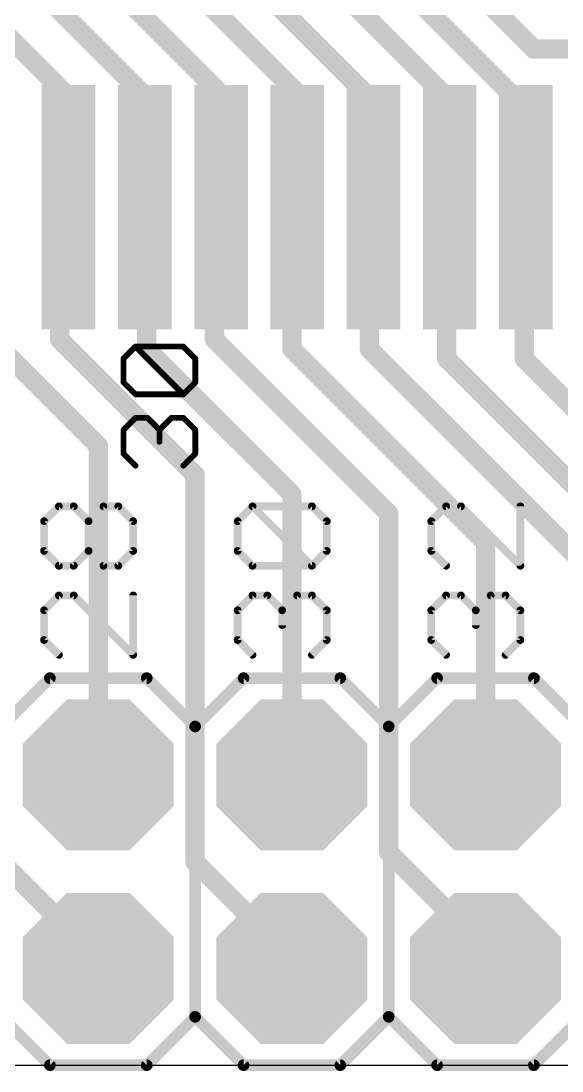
# Model space of a CAD drawing. Extents: x -28 to 28, y -5.2 to 53.3.
# Drawn here: x 7.88 to 14.97, y -5.16 to 8.62 of the extents above; entities that cross this region are included whole.
import ezdxf

# ---------------------------------------------------------------- set-up
doc = ezdxf.new("R2010")
doc.units = 0
for name, color, linetype in [('1', 12, 'CONTINUOUS'), ('17', 110, 'CONTINUOUS'), ('20', 53, 'CONTINUOUS'), ('21', 40, 'CONTINUOUS'), ('29', 253, 'CONTINUOUS'), ('51', 253, 'CONTINUOUS')]:
    doc.layers.add(name, color=color, linetype=linetype)

# ---------------------------------------------------------------- blocks, each defined once
blk = doc.blocks.new('RECT')
blk.add_solid([(-0.5, -0.5), (0.5, -0.5), (-0.5, 0.5), (0.5, 0.5)])
blk = doc.blocks.new('OCTAGONP')
at = {"const_width": 0.5}
blk.add_lwpolyline([(-0.25, -0.1036), (-0.25, 0.1036), (-0.1036, 0.25), (0.1036, 0.25), (0.25, 0.1036), (0.25, -0.1036), (0.1036, -0.25), (-0.1036, -0.25), (-0.25, -0.1036), (-0.25, 0.1036)], dxfattribs=at)

msp = doc.modelspace()

# ---------------------------------------------------------------- linework, layer by layer
at = {"layer": '1', "const_width": 0.254}
for points in [[(14.478, 7.493), (11.6, 10.371)], [(14.605, 8.255), (12.446, 10.414)], [(13.589, 7.493), (10.795, 10.287)], [(12.573, 7.493), (10.033, 10.033)], [(11.557, 7.62), (9.271, 9.906)], [(10.541, 7.62), (8.4, 9.761)], [(9.525, 7.62), (7.6, 9.545)], [(8.509, 7.62), (6.8, 9.329)], [(15.113, 8.255), (14.605, 8.255)], [(8.509, 6.35), (8.509, 7.62)], [(9.525, 6.096), (9.525, 7.62)], [(10.541, 6.604), (10.541, 7.62)], [(11.557, 6.35), (11.557, 7.62)], [(12.573, 5.715), (12.573, 7.493)], [(13.589, 6.477), (13.589, 7.493)], [(14.478, 6.477), (14.478, 7.493)], [(10.414, 6.477), (10.541, 6.604)], [(10.541, 6.604), (10.5, 6.563)], [(10.5, 6.563), (10.5, 6.18)], [(10.541, 6.604), (10.541, 5.969)], [(8.636, 6.223), (8.509, 6.35)], [(10.414, 4.445), (10.414, 6.477)], [(11.43, 6.223), (11.557, 6.35)], [(11.557, 6.35), (11.5, 6.293)], [(13.462, 6.35), (13.589, 6.477)], [(13.5, 6.312), (13.462, 6.35)], [(13.5, 6.261), (13.589, 6.35)], [(14.478, 6.477), (14.478, 6.096)], [(14.478, 6.477), (14.5, 6.455)], [(14.478, 4.191), (14.478, 6.477)], [(14.5, 6.455), (14.5, 6.18)], [(8.593, 6.18), (8.636, 6.223)], [(11.43, 6.223), (11.473, 6.18)], [(11.43, 4.318), (11.43, 6.223)], [(11.5, 6.293), (11.5, 6.18)], [(13.462, 6.223), (13.5, 6.261)], [(13.462, 4.191), (13.462, 6.223)], [(13.5, 6.18), (13.5, 6.312)], [(13.5, 6.261), (13.5, 6.18)], [(8.382, 5.969), (8.5, 6.087)], [(8.5, 6.18), (8.593, 6.18)], [(8.5, 6.087), (8.5, 6.18)], [(9.5, 6.18), (9.5, 6.121)], [(9.5, 5.944), (9.5, 6.18)], [(9.5, 6.121), (9.525, 6.096)], [(10.5, 6.18), (10.5, 5.928)], [(11.473, 6.18), (11.5, 6.18)], [(12.5, 6.18), (12.5, 5.788)], [(12.5, 5.896), (12.5, 6.18)], [(14.478, 6.096), (14.5, 6.118)], [(14.5, 6.18), (14.5, 6.118)], [(8.382, 4.445), (8.382, 5.969)], [(9.398, 5.842), (9.5, 5.944)], [(10.541, 5.969), (10.5, 5.928)], [(9.525, 5.715), (9.398, 5.842)], [(10.5, 5.928), (10.414, 5.842)], [(12.446, 5.842), (12.5, 5.896)], [(12.446, 4.318), (12.446, 5.842)], [(9.525, 4.318), (9.525, 5.715)], [(12.5, 5.788), (12.573, 5.715)], [(8.89, 3.048), (7.493, 4.445)], [(10.16, 2.667), (8.382, 4.445)], [(12.7, 2.159), (10.414, 4.445)], [(11.43, 2.413), (9.525, 4.318)], [(13.97, 1.778), (11.43, 4.318)], [(15.24, 1.524), (12.446, 4.318)], [(16.51, 1.143), (13.462, 4.191)], [(17.78, 0.889), (14.478, 4.191)], [(8.89, -1.27), (8.89, 3.048)], [(10.16, -2.413), (10.16, 2.667)], [(11.43, -1.27), (11.43, 2.413)], [(12.7, -2.286), (12.7, 2.159)], [(13.97, -1.27), (13.97, 1.778)], [(13.97, -3.556), (12.7, -2.286)], [(8.89, -3.683), (7.62, -2.413)], [(11.43, -3.683), (10.16, -2.413)], [(13.97, -3.81), (13.97, -3.556)], [(8.89, -3.81), (8.89, -3.683)], [(11.43, -3.81), (11.43, -3.683)]]:
    msp.add_lwpolyline(points, dxfattribs=at)
at = {"layer": '1', "const_width": 0.127}
for points in [[(14.605, 8.3185, 1), (14.605, 8.1915)], [(14.5601, 8.2101, 1), (14.6499, 8.2999)], [(8.5725, 7.62, 1), (8.4455, 7.62)], [(8.4641, 7.5751, 1), (8.5539, 7.6649)], [(9.5885, 7.62, 1), (9.4615, 7.62)], [(9.4801, 7.5751, 1), (9.5699, 7.6649)], [(10.6045, 7.62, 1), (10.4775, 7.62)], [(10.4961, 7.5751, 1), (10.5859, 7.6649)], [(11.6205, 7.62, 1), (11.4935, 7.62)], [(11.5121, 7.5751, 1), (11.6019, 7.6649)], [(12.6365, 7.493, 1), (12.5095, 7.493)], [(12.5281, 7.4481, 1), (12.6179, 7.5379)], [(13.6525, 7.493, 1), (13.5255, 7.493)], [(13.5441, 7.4481, 1), (13.6339, 7.5379)], [(14.5415, 7.493, 1), (14.4145, 7.493)], [(14.4331, 7.4481, 1), (14.5229, 7.5379)], [(10.5635, 6.563, 1), (10.4365, 6.563)], [(10.4551, 6.6079, 1), (10.5449, 6.5181)], [(10.6045, 6.604, 1), (10.4775, 6.604)], [(10.4775, 6.604, 1), (10.6045, 6.604)], [(10.5859, 6.5591, 1), (10.4961, 6.6489)], [(10.5859, 6.5591, 1), (10.4961, 6.6489)], [(8.5539, 6.3949, 1), (8.4641, 6.3051)], [(10.4775, 6.477, 1), (10.3505, 6.477)], [(10.3691, 6.5219, 1), (10.4589, 6.4321)], [(11.6019, 6.3051, 1), (11.5121, 6.3949)], [(11.6019, 6.3051, 1), (11.5121, 6.3949)], [(13.5069, 6.3949, 1), (13.4171, 6.3051)], [(13.5255, 6.477, 1), (13.6525, 6.477)], [(13.6339, 6.4321, 1), (13.5441, 6.5219)], [(13.6339, 6.3051, 1), (13.5441, 6.3949)], [(14.5415, 6.477, 1), (14.4145, 6.477)], [(14.5229, 6.5219, 1), (14.4331, 6.4321)], [(14.5415, 6.477, 1), (14.4145, 6.477)], [(14.4145, 6.477, 1), (14.5415, 6.477)], [(14.5635, 6.455, 1), (14.4365, 6.455)], [(14.4551, 6.4101, 1), (14.5449, 6.4999)], [(8.4455, 6.35, 1), (8.5725, 6.35)], [(8.6809, 6.1781, 1), (8.5911, 6.2679)], [(11.4749, 6.2679, 1), (11.3851, 6.1781)], [(11.4935, 6.223, 1), (11.3665, 6.223)], [(11.5635, 6.293, 1), (11.4365, 6.293)], [(11.4551, 6.3379, 1), (11.5449, 6.2481)], [(11.4935, 6.35, 1), (11.6205, 6.35)], [(13.4171, 6.3949, 1), (13.5069, 6.3051)], [(13.5255, 6.223, 1), (13.3985, 6.223)], [(13.5635, 6.312, 1), (13.4365, 6.312)], [(13.5635, 6.261, 1), (13.4365, 6.261)], [(13.4551, 6.3059, 1), (13.5449, 6.2161)], [(13.4551, 6.2671, 1), (13.5449, 6.3569)], [(13.5449, 6.2161, 1), (13.4551, 6.3059)], [(8.5, 6.2435, 1), (8.5, 6.1165)], [(8.5635, 6.18, 1), (8.4365, 6.18)], [(8.5449, 6.0421, 1), (8.4551, 6.1319)], [(8.5481, 6.2249, 1), (8.6379, 6.1351)], [(8.5911, 6.1781, 1), (8.6809, 6.2679)], [(8.593, 6.1165, 1), (8.593, 6.2435)], [(9.5635, 6.18, 1), (9.4365, 6.18)], [(9.5635, 6.18, 1), (9.4365, 6.18)], [(9.5449, 6.1659, 1), (9.4551, 6.0761)], [(9.4801, 6.0511, 1), (9.5699, 6.1409)], [(10.5635, 6.18, 1), (10.4365, 6.18)], [(10.4365, 6.18, 1), (10.5635, 6.18)], [(11.3851, 6.2679, 1), (11.4749, 6.1781)], [(11.473, 6.2435, 1), (11.473, 6.1165)], [(11.4281, 6.1351, 1), (11.5179, 6.2249)], [(11.4365, 6.18, 1), (11.5635, 6.18)], [(11.5, 6.1165, 1), (11.5, 6.2435)], [(12.5635, 6.18, 1), (12.4365, 6.18)], [(12.5635, 6.18, 1), (12.4365, 6.18)], [(13.4171, 6.2679, 1), (13.5069, 6.1781)], [(13.4365, 6.18, 1), (13.5635, 6.18)], [(13.4365, 6.18, 1), (13.5635, 6.18)], [(14.4331, 6.1409, 1), (14.5229, 6.0511)], [(14.5635, 6.18, 1), (14.4365, 6.18)], [(14.4365, 6.18, 1), (14.5635, 6.18)], [(14.5449, 6.0731, 1), (14.4551, 6.1629)], [(8.4455, 5.969, 1), (8.3185, 5.969)], [(8.3371, 6.0139, 1), (8.4269, 5.9241)], [(8.4365, 6.087, 1), (8.5635, 6.087)], [(9.4365, 6.121, 1), (9.5635, 6.121)], [(9.5449, 5.8991, 1), (9.4551, 5.9889)], [(9.4615, 6.096, 1), (9.5885, 6.096)], [(10.5859, 5.9241, 1), (10.4961, 6.0139)], [(14.4145, 6.096, 1), (14.5415, 6.096)], [(14.4365, 6.118, 1), (14.5635, 6.118)], [(9.4429, 5.8869, 1), (9.3531, 5.7971)], [(9.3531, 5.8869, 1), (9.4429, 5.7971)], [(9.4365, 5.944, 1), (9.5635, 5.944)], [(10.3691, 5.8869, 1), (10.4589, 5.7971)], [(10.4551, 5.9729, 1), (10.5449, 5.8831)], [(10.4365, 5.928, 1), (10.5635, 5.928)], [(10.5449, 5.8831, 1), (10.4551, 5.9729)], [(10.4775, 5.969, 1), (10.6045, 5.969)], [(12.5095, 5.842, 1), (12.3825, 5.842)], [(12.4011, 5.8869, 1), (12.4909, 5.7971)], [(12.4365, 5.896, 1), (12.5635, 5.896)], [(12.5449, 5.8511, 1), (12.4551, 5.9409)], [(9.5885, 5.715, 1), (9.4615, 5.715)], [(9.4801, 5.6701, 1), (9.5699, 5.7599)], [(12.5449, 5.8329, 1), (12.4551, 5.7431)], [(12.4365, 5.788, 1), (12.5635, 5.788)], [(12.5281, 5.6701, 1), (12.6179, 5.7599)], [(12.5095, 5.715, 1), (12.6365, 5.715)], [(8.4269, 4.4899, 1), (8.3371, 4.4001)], [(10.4589, 4.4899, 1), (10.3691, 4.4001)], [(8.3185, 4.445, 1), (8.4455, 4.445)], [(9.5699, 4.3629, 1), (9.4801, 4.2731)], [(10.3505, 4.445, 1), (10.4775, 4.445)], [(11.4749, 4.3629, 1), (11.3851, 4.2731)], [(12.4909, 4.3629, 1), (12.4011, 4.2731)], [(9.4615, 4.318, 1), (9.5885, 4.318)], [(11.3665, 4.318, 1), (11.4935, 4.318)], [(12.3825, 4.318, 1), (12.5095, 4.318)], [(13.5069, 4.2359, 1), (13.4171, 4.1461)], [(14.5229, 4.2359, 1), (14.4331, 4.1461)], [(13.3985, 4.191, 1), (13.5255, 4.191)], [(14.4145, 4.191, 1), (14.5415, 4.191)], [(8.9535, 3.048, 1), (8.8265, 3.048)], [(8.8451, 3.0031, 1), (8.9349, 3.0929)], [(10.2235, 2.667, 1), (10.0965, 2.667)], [(10.1151, 2.6221, 1), (10.2049, 2.7119)], [(11.4935, 2.413, 1), (11.3665, 2.413)], [(11.3851, 2.3681, 1), (11.4749, 2.4579)], [(12.7635, 2.159, 1), (12.6365, 2.159)], [(12.6551, 2.1141, 1), (12.7449, 2.2039)], [(14.0335, 1.778, 1), (13.9065, 1.778)], [(13.9251, 1.7331, 1), (14.0149, 1.8229)], [(8.8265, -1.27, 1), (8.9535, -1.27)], [(11.3665, -1.27, 1), (11.4935, -1.27)], [(13.9065, -1.27, 1), (14.0335, -1.27)], [(12.7449, -2.2411, 1), (12.6551, -2.3309)], [(10.2049, -2.3681, 1), (10.1151, -2.4579)], [(12.6365, -2.286, 1), (12.7635, -2.286)], [(10.0965, -2.413, 1), (10.2235, -2.413)], [(14.0335, -3.556, 1), (13.9065, -3.556)], [(8.9535, -3.683, 1), (8.8265, -3.683)], [(8.8451, -3.7279, 1), (8.9349, -3.6381)], [(11.4935, -3.683, 1), (11.3665, -3.683)], [(11.3851, -3.7279, 1), (11.4749, -3.6381)], [(13.9251, -3.6009, 1), (14.0149, -3.5111)], [(8.8265, -3.81, 1), (8.9535, -3.81)], [(11.3665, -3.81, 1), (11.4935, -3.81)], [(13.9065, -3.81, 1), (14.0335, -3.81)]]:
    msp.add_lwpolyline(points, format="xyb", dxfattribs=at)
at = {"layer": '20'}
msp.add_line((-25.4, -5.08), (25.4, -5.08), dxfattribs=at)
at = {"layer": '21'}
for points, const_width in [([(9.2213, 4.1939), (9.3781, 4.3507)], 0.0762), ([(9.3781, 4.3507), (10.0051, 4.3507)], 0.0762), ([(10.0051, 3.7236), (9.3781, 4.3507)], 0.0762), ([(10.0051, 4.3507), (10.1619, 4.1939)], 0.0762), ([(9.2213, 3.8804), (9.2213, 4.1939)], 0.0762), ([(10.1619, 4.1939), (10.1619, 3.8804)], 0.0762), ([(9.3781, 3.7236), (9.2213, 3.8804)], 0.0762), ([(10.1619, 3.8804), (10.0051, 3.7236)], 0.0762), ([(10.0051, 3.7236), (9.3781, 3.7236)], 0.0762), ([(9.2213, 3.2584), (9.3781, 3.4152)], 0.0762), ([(9.3781, 3.4152), (9.5348, 3.4152)], 0.0762), ([(9.5348, 3.4152), (9.6916, 3.2584)], 0.0762), ([(9.6916, 3.2584), (9.8484, 3.4152)], 0.0762), ([(9.8484, 3.4152), (10.0051, 3.4152)], 0.0762), ([(10.0051, 3.4152), (10.1619, 3.2584)], 0.0762), ([(9.2213, 2.9449), (9.2213, 3.2584)], 0.0762), ([(9.6916, 3.2584), (9.6916, 3.1016)], 0.0762), ([(10.1619, 3.2584), (10.1619, 2.9449)], 0.0762), ([(9.3781, 2.7881), (9.2213, 2.9449)], 0.0762), ([(10.1619, 2.9449), (10.0051, 2.7881)], 0.0762), ([(8.1778, 2.0589), (8.3727, 2.2538)], 0.1016), ([(8.3727, 2.2538), (8.5676, 2.2538)], 0.1016), ([(8.5676, 2.2538), (8.7625, 2.0589)], 0.1016), ([(8.7625, 2.0589), (8.9574, 2.2538)], 0.1016), ([(8.9574, 2.2538), (9.1523, 2.2538)], 0.1016), ([(9.1523, 2.2538), (9.3472, 2.0589)], 0.1016), ([(10.7178, 2.0589), (10.9127, 2.2538)], 0.1016), ([(10.9127, 2.2538), (11.6923, 2.2538)], 0.1016), ([(11.6923, 1.4742), (10.9127, 2.2538)], 0.1016), ([(11.6923, 2.2538), (11.8872, 2.0589)], 0.1016), ([(13.4527, 2.2538), (13.2578, 2.0589)], 0.1016), ([(13.6476, 2.2538), (13.4527, 2.2538)], 0.1016), ([(14.4272, 1.4742), (13.6476, 2.2538)], 0.1016), ([(14.4272, 2.2538), (14.4272, 1.4742)], 0.1016), ([(8.1778, 1.6691), (8.1778, 2.0589)], 0.1016), ([(8.7625, 1.6691), (8.7625, 2.0589)], 0.1016), ([(9.3472, 2.0589), (9.3472, 1.6691)], 0.1016), ([(10.7178, 1.6691), (10.7178, 2.0589)], 0.1016), ([(11.8872, 2.0589), (11.8872, 1.6691)], 0.1016), ([(13.2578, 2.0589), (13.2578, 1.6691)], 0.1016), ([(8.3727, 1.4742), (8.1778, 1.6691)], 0.1016), ([(8.7625, 1.6691), (8.5676, 1.4742)], 0.1016), ([(8.9574, 1.4742), (8.7625, 1.6691)], 0.1016), ([(9.3472, 1.6691), (9.1523, 1.4742)], 0.1016), ([(10.9127, 1.4742), (10.7178, 1.6691)], 0.1016), ([(11.8872, 1.6691), (11.6923, 1.4742)], 0.1016), ([(13.2578, 1.6691), (13.4527, 1.4742)], 0.1016), ([(8.5676, 1.4742), (8.3727, 1.4742)], 0.1016), ([(9.1523, 1.4742), (8.9574, 1.4742)], 0.1016), ([(11.6923, 1.4742), (10.9127, 1.4742)], 0.1016), ([(8.3727, 1.0844), (8.1778, 0.8895)], 0.1016), ([(8.5676, 1.0844), (8.3727, 1.0844)], 0.1016), ([(9.3472, 0.3048), (8.5676, 1.0844)], 0.1016), ([(9.3472, 1.0844), (9.3472, 0.3048)], 0.1016), ([(10.7178, 0.8895), (10.9127, 1.0844)], 0.1016), ([(10.9127, 1.0844), (11.1076, 1.0844)], 0.1016), ([(11.1076, 1.0844), (11.3025, 0.8895)], 0.1016), ([(11.3025, 0.8895), (11.4974, 1.0844)], 0.1016), ([(11.4974, 1.0844), (11.6923, 1.0844)], 0.1016), ([(11.6923, 1.0844), (11.8872, 0.8895)], 0.1016), ([(13.2578, 0.8895), (13.4527, 1.0844)], 0.1016), ([(13.4527, 1.0844), (13.6476, 1.0844)], 0.1016), ([(13.6476, 1.0844), (13.8425, 0.8895)], 0.1016), ([(13.8425, 0.8895), (14.0374, 1.0844)], 0.1016), ([(14.0374, 1.0844), (14.2323, 1.0844)], 0.1016), ([(14.2323, 1.0844), (14.4272, 0.8895)], 0.1016), ([(8.1778, 0.8895), (8.1778, 0.4997)], 0.1016), ([(10.7178, 0.4997), (10.7178, 0.8895)], 0.1016), ([(11.3025, 0.8895), (11.3025, 0.6946)], 0.1016), ([(11.8872, 0.8895), (11.8872, 0.4997)], 0.1016), ([(13.2578, 0.4997), (13.2578, 0.8895)], 0.1016), ([(13.8425, 0.8895), (13.8425, 0.6946)], 0.1016), ([(14.4272, 0.8895), (14.4272, 0.4997)], 0.1016), ([(8.1778, 0.4997), (8.3727, 0.3048)], 0.1016), ([(10.9127, 0.3048), (10.7178, 0.4997)], 0.1016), ([(11.8872, 0.4997), (11.6923, 0.3048)], 0.1016), ([(13.4527, 0.3048), (13.2578, 0.4997)], 0.1016), ([(14.4272, 0.4997), (14.2323, 0.3048)], 0.1016), ([(7.62, -0.635), (8.255, 0)], 0.1524), ([(9.525, 0), (8.255, 0)], 0.1524), ([(9.525, 0), (10.16, -0.635)], 0.1524), ([(10.16, -0.635), (10.795, 0)], 0.1524), ([(12.065, 0), (10.795, 0)], 0.1524), ([(12.065, 0), (12.7, -0.635)], 0.1524), ([(12.7, -0.635), (13.335, 0)], 0.1524), ([(14.605, 0), (13.335, 0)], 0.1524), ([(14.605, 0), (15.24, -0.635)], 0.1524), ([(10.16, -0.635), (10.16, -4.445)], 0.1524), ([(12.7, -0.635), (12.7, -4.445)], 0.1524), ([(7.62, -4.445), (8.255, -5.08)], 0.1524), ([(10.16, -4.445), (9.525, -5.08)], 0.1524), ([(10.795, -5.08), (10.16, -4.445)], 0.1524), ([(12.7, -4.445), (12.065, -5.08)], 0.1524), ([(13.335, -5.08), (12.7, -4.445)], 0.1524), ([(15.24, -4.445), (14.605, -5.08)], 0.1524), ([(9.525, -5.08), (8.255, -5.08)], 0.1524), ([(10.795, -5.08), (12.065, -5.08)], 0.1524), ([(13.335, -5.08), (14.605, -5.08)], 0.1524)]:
    msp.add_lwpolyline(points, dxfattribs=dict(at, const_width=const_width))
for points, const_width in [([(9.3915, 4.3642, 1), (9.3646, 4.3372)], 0.0381), ([(9.3781, 4.3697, 1), (9.3781, 4.3316)], 0.0381), ([(9.3915, 4.3372, 1), (9.3646, 4.3642)], 0.0381), ([(10.0186, 4.3642, 1), (9.9917, 4.3372)], 0.0381), ([(10.0051, 4.3316, 1), (10.0051, 4.3697)], 0.0381), ([(9.2403, 4.1939, 1), (9.2022, 4.1939)], 0.0381), ([(9.2078, 4.2074, 1), (9.2348, 4.1804)], 0.0381), ([(10.181, 4.1939, 1), (10.1429, 4.1939)], 0.0381), ([(10.1484, 4.1804, 1), (10.1754, 4.2074)], 0.0381), ([(9.2022, 3.8804, 1), (9.2403, 3.8804)], 0.0381), ([(9.2348, 3.8939, 1), (9.2078, 3.8669)], 0.0381), ([(10.1429, 3.8804, 1), (10.181, 3.8804)], 0.0381), ([(10.1754, 3.8669, 1), (10.1484, 3.8939)], 0.0381), ([(9.3781, 3.7427, 1), (9.3781, 3.7046)], 0.0381), ([(9.3646, 3.7101, 1), (9.3915, 3.7371)], 0.0381), ([(9.9917, 3.7371, 1), (10.0186, 3.7101)], 0.0381), ([(9.9917, 3.7101, 1), (10.0186, 3.7371)], 0.0381), ([(10.0051, 3.7046, 1), (10.0051, 3.7427)], 0.0381), ([(9.3781, 3.4342, 1), (9.3781, 3.3961)], 0.0381), ([(9.3915, 3.4017, 1), (9.3646, 3.4286)], 0.0381), ([(9.5483, 3.4286, 1), (9.5214, 3.4017)], 0.0381), ([(9.5348, 3.3961, 1), (9.5348, 3.4342)], 0.0381), ([(9.8484, 3.4342, 1), (9.8484, 3.3961)], 0.0381), ([(9.8618, 3.4017, 1), (9.8349, 3.4286)], 0.0381), ([(10.0186, 3.4286, 1), (9.9917, 3.4017)], 0.0381), ([(10.0051, 3.3961, 1), (10.0051, 3.4342)], 0.0381), ([(9.2403, 3.2584, 1), (9.2022, 3.2584)], 0.0381), ([(9.2078, 3.2719, 1), (9.2348, 3.2449)], 0.0381), ([(9.7107, 3.2584, 1), (9.6726, 3.2584)], 0.0381), ([(9.6781, 3.2719, 1), (9.7051, 3.2449)], 0.0381), ([(9.6781, 3.2449, 1), (9.7051, 3.2719)], 0.0381), ([(10.181, 3.2584, 1), (10.1429, 3.2584)], 0.0381), ([(10.1484, 3.2449, 1), (10.1754, 3.2719)], 0.0381), ([(9.6726, 3.1016, 1), (9.7107, 3.1016)], 0.0381), ([(9.2022, 2.9449, 1), (9.2403, 2.9449)], 0.0381), ([(9.2348, 2.9583, 1), (9.2078, 2.9314)], 0.0381), ([(10.1429, 2.9449, 1), (10.181, 2.9449)], 0.0381), ([(10.1754, 2.9314, 1), (10.1484, 2.9583)], 0.0381), ([(9.3646, 2.7746, 1), (9.3915, 2.8016)], 0.0381), ([(9.9917, 2.8016, 1), (10.0186, 2.7746)], 0.0381), ([(8.3727, 2.2792, 1), (8.3727, 2.2284)], 0.0508), ([(8.3907, 2.2358, 1), (8.3547, 2.2718)], 0.0508), ([(8.5856, 2.2718, 1), (8.5496, 2.2358)], 0.0508), ([(8.5676, 2.2284, 1), (8.5676, 2.2792)], 0.0508), ([(8.9574, 2.2792, 1), (8.9574, 2.2284)], 0.0508), ([(8.9754, 2.2358, 1), (8.9394, 2.2718)], 0.0508), ([(9.1703, 2.2718, 1), (9.1343, 2.2358)], 0.0508), ([(9.1523, 2.2284, 1), (9.1523, 2.2792)], 0.0508), ([(10.9307, 2.2718, 1), (10.8947, 2.2358)], 0.0508), ([(10.9127, 2.2792, 1), (10.9127, 2.2284)], 0.0508), ([(10.9307, 2.2358, 1), (10.8947, 2.2718)], 0.0508), ([(11.7103, 2.2718, 1), (11.6743, 2.2358)], 0.0508), ([(11.6923, 2.2284, 1), (11.6923, 2.2792)], 0.0508), ([(13.4527, 2.2792, 1), (13.4527, 2.2284)], 0.0508), ([(13.4707, 2.2358, 1), (13.4347, 2.2718)], 0.0508), ([(13.6656, 2.2718, 1), (13.6296, 2.2358)], 0.0508), ([(13.6476, 2.2284, 1), (13.6476, 2.2792)], 0.0508), ([(14.4526, 2.2538, 1), (14.4018, 2.2538)], 0.0508), ([(8.1598, 2.0769, 1), (8.1958, 2.0409)], 0.0508), ([(8.2032, 2.0589, 1), (8.1524, 2.0589)], 0.0508), ([(8.7445, 2.0769, 1), (8.7805, 2.0409)], 0.0508), ([(8.7879, 2.0589, 1), (8.7371, 2.0589)], 0.0508), ([(8.7445, 2.0409, 1), (8.7805, 2.0769)], 0.0508), ([(9.3726, 2.0589, 1), (9.3218, 2.0589)], 0.0508), ([(9.3292, 2.0409, 1), (9.3652, 2.0769)], 0.0508), ([(10.6998, 2.0769, 1), (10.7358, 2.0409)], 0.0508), ([(10.7432, 2.0589, 1), (10.6924, 2.0589)], 0.0508), ([(11.9126, 2.0589, 1), (11.8618, 2.0589)], 0.0508), ([(11.8692, 2.0409, 1), (11.9052, 2.0769)], 0.0508), ([(13.2398, 2.0769, 1), (13.2758, 2.0409)], 0.0508), ([(13.2832, 2.0589, 1), (13.2324, 2.0589)], 0.0508), ([(8.1958, 1.6871, 1), (8.1598, 1.6511)], 0.0508), ([(8.1524, 1.6691, 1), (8.2032, 1.6691)], 0.0508), ([(8.7805, 1.6871, 1), (8.7445, 1.6511)], 0.0508), ([(8.7371, 1.6691, 1), (8.7879, 1.6691)], 0.0508), ([(8.7805, 1.6511, 1), (8.7445, 1.6871)], 0.0508), ([(9.3218, 1.6691, 1), (9.3726, 1.6691)], 0.0508), ([(9.3652, 1.6511, 1), (9.3292, 1.6871)], 0.0508), ([(10.7358, 1.6871, 1), (10.6998, 1.6511)], 0.0508), ([(10.6924, 1.6691, 1), (10.7432, 1.6691)], 0.0508), ([(11.8618, 1.6691, 1), (11.9126, 1.6691)], 0.0508), ([(11.9052, 1.6511, 1), (11.8692, 1.6871)], 0.0508), ([(13.2758, 1.6871, 1), (13.2398, 1.6511)], 0.0508), ([(13.2324, 1.6691, 1), (13.2832, 1.6691)], 0.0508), ([(8.3727, 1.4996, 1), (8.3727, 1.4488)], 0.0508), ([(8.3547, 1.4562, 1), (8.3907, 1.4922)], 0.0508), ([(8.5496, 1.4922, 1), (8.5856, 1.4562)], 0.0508), ([(8.5676, 1.4488, 1), (8.5676, 1.4996)], 0.0508), ([(8.9574, 1.4996, 1), (8.9574, 1.4488)], 0.0508), ([(8.9394, 1.4562, 1), (8.9754, 1.4922)], 0.0508), ([(9.1343, 1.4922, 1), (9.1703, 1.4562)], 0.0508), ([(9.1523, 1.4488, 1), (9.1523, 1.4996)], 0.0508), ([(10.9127, 1.4996, 1), (10.9127, 1.4488)], 0.0508), ([(10.8947, 1.4562, 1), (10.9307, 1.4922)], 0.0508), ([(11.6743, 1.4922, 1), (11.7103, 1.4562)], 0.0508), ([(11.6743, 1.4562, 1), (11.7103, 1.4922)], 0.0508), ([(11.6923, 1.4488, 1), (11.6923, 1.4996)], 0.0508), ([(13.4347, 1.4562, 1), (13.4707, 1.4922)], 0.0508), ([(14.4092, 1.4562, 1), (14.4452, 1.4922)], 0.0508), ([(14.4018, 1.4742, 1), (14.4526, 1.4742)], 0.0508), ([(8.3727, 1.1098, 1), (8.3727, 1.059)], 0.0508), ([(8.3907, 1.0664, 1), (8.3547, 1.1024)], 0.0508), ([(8.5856, 1.1024, 1), (8.5496, 1.0664)], 0.0508), ([(8.5676, 1.059, 1), (8.5676, 1.1098)], 0.0508), ([(9.3726, 1.0844, 1), (9.3218, 1.0844)], 0.0508), ([(10.9127, 1.1098, 1), (10.9127, 1.059)], 0.0508), ([(10.9307, 1.0664, 1), (10.8947, 1.1024)], 0.0508), ([(11.1256, 1.1024, 1), (11.0896, 1.0664)], 0.0508), ([(11.1076, 1.059, 1), (11.1076, 1.1098)], 0.0508), ([(11.4974, 1.1098, 1), (11.4974, 1.059)], 0.0508), ([(11.5154, 1.0664, 1), (11.4794, 1.1024)], 0.0508), ([(11.7103, 1.1024, 1), (11.6743, 1.0664)], 0.0508), ([(11.6923, 1.059, 1), (11.6923, 1.1098)], 0.0508), ([(13.4527, 1.1098, 1), (13.4527, 1.059)], 0.0508), ([(13.4707, 1.0664, 1), (13.4347, 1.1024)], 0.0508), ([(13.6656, 1.1024, 1), (13.6296, 1.0664)], 0.0508), ([(13.6476, 1.059, 1), (13.6476, 1.1098)], 0.0508), ([(14.0374, 1.1098, 1), (14.0374, 1.059)], 0.0508), ([(14.0554, 1.0664, 1), (14.0194, 1.1024)], 0.0508), ([(14.2503, 1.1024, 1), (14.2143, 1.0664)], 0.0508), ([(14.2323, 1.059, 1), (14.2323, 1.1098)], 0.0508), ([(8.1598, 0.9075, 1), (8.1958, 0.8715)], 0.0508), ([(8.2032, 0.8895, 1), (8.1524, 0.8895)], 0.0508), ([(10.6998, 0.9075, 1), (10.7358, 0.8715)], 0.0508), ([(10.7432, 0.8895, 1), (10.6924, 0.8895)], 0.0508), ([(11.2845, 0.9075, 1), (11.3205, 0.8715)], 0.0508), ([(11.3279, 0.8895, 1), (11.2771, 0.8895)], 0.0508), ([(11.2845, 0.8715, 1), (11.3205, 0.9075)], 0.0508), ([(11.9126, 0.8895, 1), (11.8618, 0.8895)], 0.0508), ([(11.8692, 0.8715, 1), (11.9052, 0.9075)], 0.0508), ([(13.2398, 0.9075, 1), (13.2758, 0.8715)], 0.0508), ([(13.2832, 0.8895, 1), (13.2324, 0.8895)], 0.0508), ([(13.8245, 0.9075, 1), (13.8605, 0.8715)], 0.0508), ([(13.8679, 0.8895, 1), (13.8171, 0.8895)], 0.0508), ([(13.8245, 0.8715, 1), (13.8605, 0.9075)], 0.0508), ([(14.4526, 0.8895, 1), (14.4018, 0.8895)], 0.0508), ([(14.4092, 0.8715, 1), (14.4452, 0.9075)], 0.0508), ([(11.2771, 0.6946, 1), (11.3279, 0.6946)], 0.0508), ([(13.8171, 0.6946, 1), (13.8679, 0.6946)], 0.0508), ([(8.1958, 0.5177, 1), (8.1598, 0.4817)], 0.0508), ([(8.1524, 0.4997, 1), (8.2032, 0.4997)], 0.0508), ([(10.7358, 0.5177, 1), (10.6998, 0.4817)], 0.0508), ([(10.6924, 0.4997, 1), (10.7432, 0.4997)], 0.0508), ([(11.8618, 0.4997, 1), (11.9126, 0.4997)], 0.0508), ([(11.9052, 0.4817, 1), (11.8692, 0.5177)], 0.0508), ([(13.2758, 0.5177, 1), (13.2398, 0.4817)], 0.0508), ([(13.2324, 0.4997, 1), (13.2832, 0.4997)], 0.0508), ([(14.4018, 0.4997, 1), (14.4526, 0.4997)], 0.0508), ([(14.4452, 0.4817, 1), (14.4092, 0.5177)], 0.0508), ([(8.3547, 0.2868, 1), (8.3907, 0.3228)], 0.0508), ([(9.3218, 0.3048, 1), (9.3726, 0.3048)], 0.0508), ([(9.3292, 0.2868, 1), (9.3652, 0.3228)], 0.0508), ([(10.8947, 0.2868, 1), (10.9307, 0.3228)], 0.0508), ([(11.6743, 0.3228, 1), (11.7103, 0.2868)], 0.0508), ([(13.4347, 0.2868, 1), (13.4707, 0.3228)], 0.0508), ([(14.2143, 0.3228, 1), (14.2503, 0.2868)], 0.0508), ([(8.255, 0.0381, 1), (8.255, -0.0381)], 0.0762), ([(8.2819, -0.0269, 1), (8.2281, 0.0269)], 0.0762), ([(9.5519, 0.0269, 1), (9.4981, -0.0269)], 0.0762), ([(9.525, -0.0381, 1), (9.525, 0.0381)], 0.0762), ([(10.795, 0.0381, 1), (10.795, -0.0381)], 0.0762), ([(10.8219, -0.0269, 1), (10.7681, 0.0269)], 0.0762), ([(12.0919, 0.0269, 1), (12.0381, -0.0269)], 0.0762), ([(12.065, -0.0381, 1), (12.065, 0.0381)], 0.0762), ([(13.335, 0.0381, 1), (13.335, -0.0381)], 0.0762), ([(13.3619, -0.0269, 1), (13.3081, 0.0269)], 0.0762), ([(14.6319, 0.0269, 1), (14.5781, -0.0269)], 0.0762), ([(14.605, -0.0381, 1), (14.605, 0.0381)], 0.0762), ([(10.1981, -0.635, 1), (10.1219, -0.635)], 0.0762), ([(10.1331, -0.6081, 1), (10.1869, -0.6619)], 0.0762), ([(10.1331, -0.6619, 1), (10.1869, -0.6081)], 0.0762), ([(12.7381, -0.635, 1), (12.6619, -0.635)], 0.0762), ([(12.6731, -0.6081, 1), (12.7269, -0.6619)], 0.0762), ([(12.6731, -0.6619, 1), (12.7269, -0.6081)], 0.0762), ([(10.1219, -4.445, 1), (10.1981, -4.445)], 0.0762), ([(10.1869, -4.4181, 1), (10.1331, -4.4719)], 0.0762), ([(10.1869, -4.4719, 1), (10.1331, -4.4181)], 0.0762), ([(12.6619, -4.445, 1), (12.7381, -4.445)], 0.0762), ([(12.7269, -4.4181, 1), (12.6731, -4.4719)], 0.0762), ([(12.7269, -4.4719, 1), (12.6731, -4.4181)], 0.0762), ([(8.255, -5.0419, 1), (8.255, -5.1181)], 0.0762), ([(8.2281, -5.1069, 1), (8.2819, -5.0531)], 0.0762), ([(9.4981, -5.0531, 1), (9.5519, -5.1069)], 0.0762), ([(9.525, -5.1181, 1), (9.525, -5.0419)], 0.0762), ([(10.795, -5.0419, 1), (10.795, -5.1181)], 0.0762), ([(10.7681, -5.1069, 1), (10.8219, -5.0531)], 0.0762), ([(12.0381, -5.0531, 1), (12.0919, -5.1069)], 0.0762), ([(12.065, -5.1181, 1), (12.065, -5.0419)], 0.0762), ([(13.335, -5.0419, 1), (13.335, -5.1181)], 0.0762), ([(13.3081, -5.1069, 1), (13.3619, -5.0531)], 0.0762), ([(14.5781, -5.0531, 1), (14.6319, -5.1069)], 0.0762), ([(14.605, -5.1181, 1), (14.605, -5.0419)], 0.0762)]:
    msp.add_lwpolyline(points, format="xyb", dxfattribs=dict(at, const_width=const_width))

# ---------------------------------------------------------------- block references
at = {"layer": '1', "xscale": 0.5, "yscale": 3}
for p in [(8.5, 6.18), (9.5, 6.18), (10.5, 6.18), (11.5, 6.18), (12.5, 6.18), (13.5, 6.18), (14.5, 6.18)]:
    msp.add_blockref('RECT', p, dxfattribs=at)
at = {"layer": '17', "xscale": 1.778, "yscale": 1.778}
for p in [(8.89, -1.27), (8.89, -1.27), (11.43, -1.27), (11.43, -1.27), (13.97, -1.27), (13.97, -1.27), (8.89, -3.81), (8.89, -3.81), (11.43, -3.81), (11.43, -3.81), (13.97, -3.81), (13.97, -3.81)]:
    msp.add_blockref('OCTAGONP', p, dxfattribs=at)
at = {"layer": '29'}
for name, p, xscale, yscale in [('RECT', (8.5, 6.18), 0.7032, 3.2032), ('RECT', (9.5, 6.18), 0.7032, 3.2032), ('RECT', (10.5, 6.18), 0.7032, 3.2032), ('RECT', (11.5, 6.18), 0.7032, 3.2032), ('RECT', (12.5, 6.18), 0.7032, 3.2032), ('RECT', (13.5, 6.18), 0.7032, 3.2032), ('RECT', (14.5, 6.18), 0.7032, 3.2032), ('OCTAGONP', (8.89, -1.27), 1.9812, 1.9812), ('OCTAGONP', (11.43, -1.27), 1.9812, 1.9812), ('OCTAGONP', (13.97, -1.27), 1.9812, 1.9812), ('OCTAGONP', (8.89, -3.81), 1.9812, 1.9812), ('OCTAGONP', (11.43, -3.81), 1.9812, 1.9812), ('OCTAGONP', (13.97, -3.81), 1.9812, 1.9812)]:
    msp.add_blockref(name, p, dxfattribs=dict(at, xscale=xscale, yscale=yscale))
at = {"layer": '51', "xscale": 0.508, "yscale": 0.508}
for p in [(8.89, -1.27), (11.43, -1.27), (13.97, -1.27), (8.89, -3.81), (11.43, -3.81), (13.97, -3.81)]:
    msp.add_blockref('RECT', p, dxfattribs=at)

doc.saveas('drawing.dxf')
